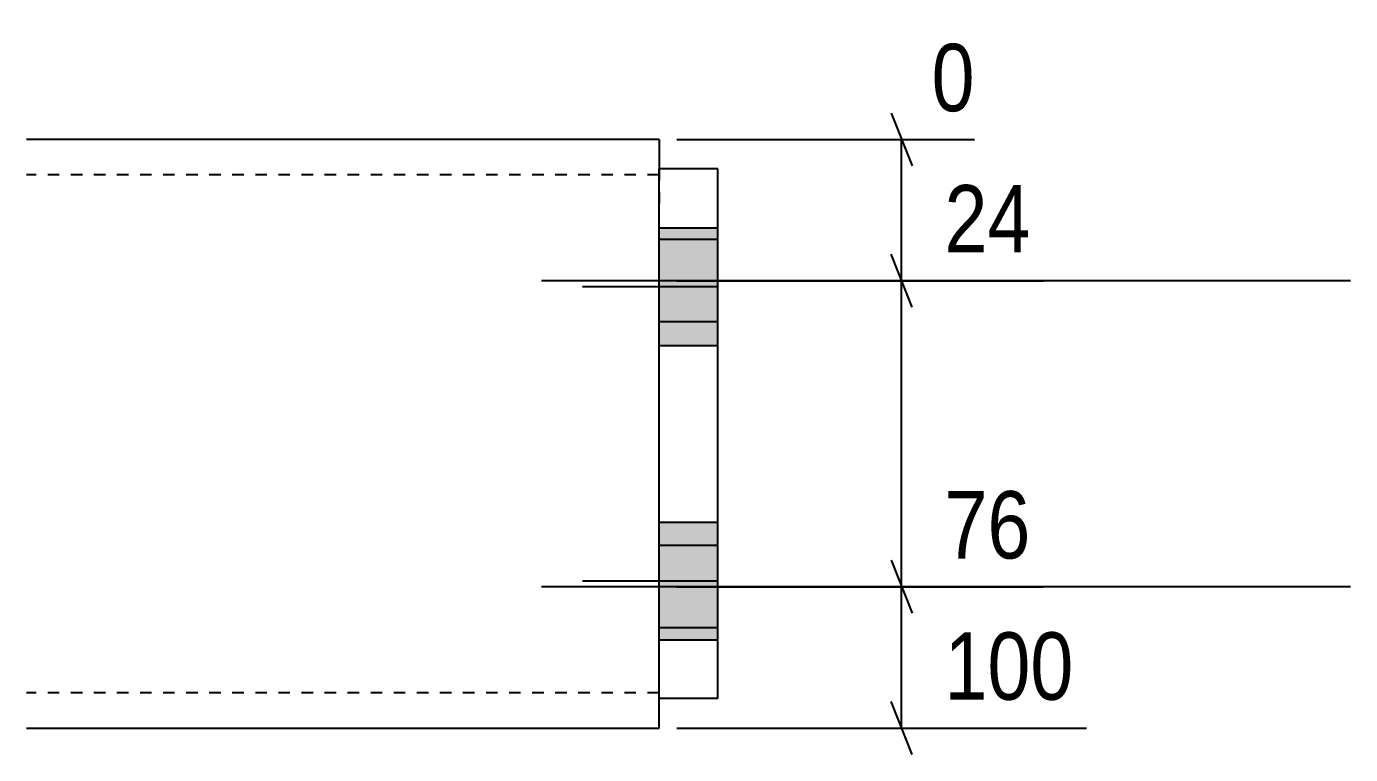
# Model space of a CAD drawing. Header units: millimetres. Extents: x -48 to 32389, y 5 to 915.
# Drawn here: x 12543.6 to 12768.6, y 12.7 to 136.4 of the extents above; entities that cross this region are included whole.
import ezdxf

# ---------------------------------------------------------------- set-up
doc = ezdxf.new("R2010")
doc.units = ezdxf.units.MM
doc.linetypes.add('DXK_LINE_DOT2', pattern=[3.9198, 1.9599, -1.9599])
doc.layers.add('MÅLSÆTNING', color=7, linetype='Continuous')
doc.layers.add('STÅL', color=7, linetype='Continuous')
doc.styles.add('Arial Narrow', font='ARIALN.TTF', dxfattribs={"height": 0.2})

msp = doc.modelspace()

# ---------------------------------------------------------------- hatches: boundary and pattern name
at = {"layer": 'STÅL', "linetype": 'Continuous'}
for points in [[(12651.11, 102.2), (12651.11, 82.2), (12661.11, 82.2), (12661.11, 102.2)], [(12661.11, 86.2), (12661.11, 100.2), (12651.11, 100.2), (12651.11, 86.2)], [(12661.11, 86.2), (12661.11, 100.2), (12651.11, 100.2), (12651.11, 86.2)], [(12651.11, 52.2), (12651.11, 32.2), (12661.11, 32.2), (12661.11, 52.2)], [(12661.11, 34.2), (12661.11, 48.2), (12651.11, 48.2), (12651.11, 34.2)], [(12661.11, 34.2), (12661.11, 48.2), (12651.11, 48.2), (12651.11, 34.2)]]:
    msp.add_hatch(color=96, dxfattribs=at).paths.add_polyline_path(points)

# ---------------------------------------------------------------- linework, layer by layer
at = {"layer": 'MÅLSÆTNING', "color": 7, "linetype": 'Continuous'}
for p, q in [((12690.53, 121.7), (12694.13, 112.7)), ((12654.11, 117.2), (12704.74, 117.2)), ((12692.33, 93.2), (12692.33, 117.2)), ((12694.13, 88.7), (12690.53, 97.7)), ((12694.13, 88.7), (12690.53, 97.7)), ((12654.11, 93.2), (12716.43, 93.2)), ((12654.11, 93.2), (12716.43, 93.2)), ((12692.33, 41.2), (12692.33, 93.2)), ((12690.53, 45.7), (12694.13, 36.7)), ((12690.53, 45.7), (12694.13, 36.7)), ((12654.11, 41.2), (12716.43, 41.2)), ((12654.11, 41.2), (12716.43, 41.2)), ((12692.33, 17.2), (12692.33, 41.2)), ((12694.13, 12.7), (12690.53, 21.7)), ((12654.11, 17.2), (12723.74, 17.2))]:
    msp.add_line(p, q, dxfattribs=at)
at = {"layer": 'STÅL', "color": 2, "linetype": 'Continuous'}
for p, q in [((12651.11, 117.2), (12543.61, 117.2)), ((12651.11, 117.2), (12651.11, 116.29)), ((12651.11, 116.29), (12651.11, 112.2)), ((12661.11, 112.2), (12651.11, 112.2)), ((12651.11, 22.2), (12651.11, 112.2)), ((12661.11, 22.2), (12661.11, 112.2)), ((12651.11, 17.2), (12651.11, 22.2)), ((12661.11, 22.2), (12651.11, 22.2)), ((12543.61, 17.2), (12651.11, 17.2))]:
    msp.add_line(p, q, dxfattribs=at)
at = {"layer": 'STÅL', "color": 7, "linetype": 'DXK_LINE_DOT2'}
for p, q in [((12651.11, 111.2), (12543.61, 111.2)), ((12651.11, 112.2), (12651.11, 105.2)), ((12651.11, 22.2), (12651.11, 105.2)), ((12651.11, 23.2), (12543.61, 23.2))]:
    msp.add_line(p, q, dxfattribs=at)
at = {"layer": 'STÅL', "color": 96, "linetype": 'Continuous'}
for p, q in [((12651.11, 102.2), (12661.11, 102.2)), ((12661.11, 100.2), (12651.11, 100.2)), ((12661.11, 100.2), (12651.11, 100.2)), ((12768.61, 93.2), (12631.11, 93.2)), ((12768.61, 93.2), (12631.11, 93.2)), ((12638.11, 92.2), (12661.11, 92.2)), ((12661.11, 86.2), (12651.11, 86.2)), ((12661.11, 86.2), (12651.11, 86.2)), ((12651.11, 82.2), (12661.11, 82.2)), ((12651.11, 52.2), (12661.11, 52.2)), ((12661.11, 48.2), (12651.11, 48.2)), ((12661.11, 48.2), (12651.11, 48.2)), ((12768.61, 41.2), (12631.11, 41.2)), ((12768.61, 41.2), (12631.11, 41.2)), ((12638.11, 42.2), (12661.11, 42.2)), ((12661.11, 34.2), (12651.11, 34.2)), ((12661.11, 34.2), (12651.11, 34.2)), ((12651.11, 32.2), (12661.11, 32.2))]:
    msp.add_line(p, q, dxfattribs=at)

# ---------------------------------------------------------------- wipeouts: each hides what was drawn before it
at = {"color": 0, "linetype": 'Continuous'}
for points in [[(12716.64, 95.6), (12716.64, 112.4), (12697.22, 112.4), (12697.22, 95.6)], [(12716.64, 43.6), (12716.64, 60.4), (12697.22, 60.4), (12697.22, 43.6)], [(12723.95, 19.6), (12723.95, 36.4), (12697.22, 36.4), (12697.22, 19.6)]]:
    msp.add_wipeout(points, dxfattribs=at).dxf.layer = 'MÅLSÆTNING'

# ---------------------------------------------------------------- next in the draw order: texts
at = {"layer": 'MÅLSÆTNING', "color": 3, "linetype": 'Continuous', "style": 'Arial Narrow'}
for s, p in [('24', (12699.62, 98)), ('76', (12699.62, 46)), ('100', (12699.62, 22))]:
    msp.add_text(s, height=11.453, dxfattribs=at).set_placement(p)

# ---------------------------------------------------------------- next in the draw order: wipeouts: each hides what was drawn before it
at = {"color": 0, "linetype": 'Continuous'}
msp.add_wipeout([(12707.14, 119.6), (12707.14, 136.4), (12695.03, 136.4), (12695.03, 119.6)], dxfattribs=at).dxf.layer = 'MÅLSÆTNING'

# ---------------------------------------------------------------- next in the draw order: texts
at = {"layer": 'MÅLSÆTNING', "color": 3, "linetype": 'Continuous', "style": 'Arial Narrow'}
msp.add_text('0', height=11.45, dxfattribs=at).set_placement((12697.43, 122))

doc.saveas('drawing.dxf')
